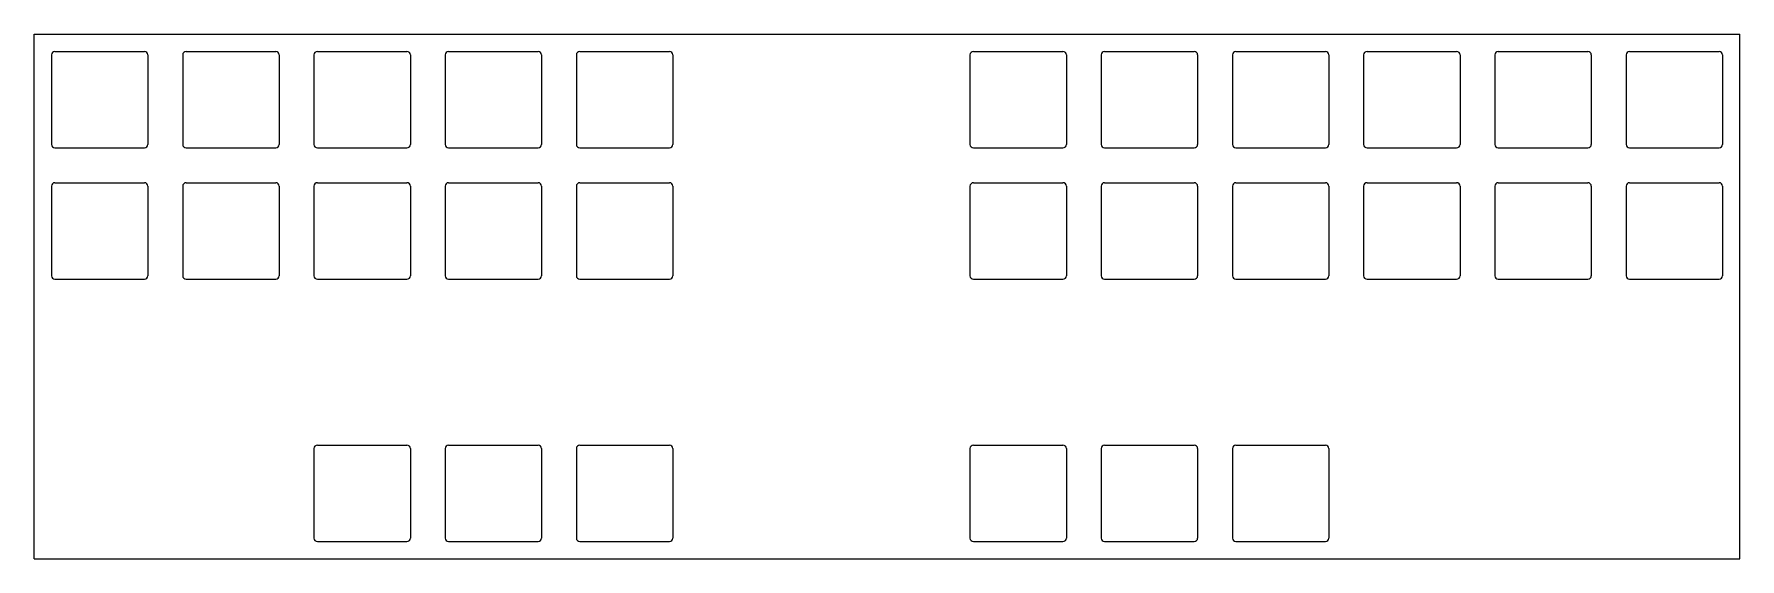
# Model space of a CAD drawing. Header units: millimetres. Extents: x 0 to 248, y -76 to 0.
import ezdxf

# ---------------------------------------------------------------- set-up
doc = ezdxf.new("R2010")
doc.units = ezdxf.units.MM

msp = doc.modelspace()

# ---------------------------------------------------------------- linework, layer by layer
for p, q in [((0, 0), (247.65, 0)), ((0, -76.2), (0, 0)), ((247.65, -76.2), (247.65, 0)), ((2.525, -3.025), (2.525, -16.025)), ((3.025, -2.525), (16.025, -2.525)), ((16.525, -3.025), (16.525, -16.025)), ((21.575, -3.025), (21.575, -16.025)), ((22.075, -2.525), (35.075, -2.525)), ((35.575, -3.025), (35.575, -16.025)), ((40.625, -3.025), (40.625, -16.025)), ((41.125, -2.525), (54.125, -2.525)), ((54.625, -3.025), (54.625, -16.025)), ((59.675, -3.025), (59.675, -16.025)), ((60.175, -2.525), (73.175, -2.525)), ((73.675, -3.025), (73.675, -16.025)), ((78.725, -3.025), (78.725, -16.025)), ((79.225, -2.525), (92.225, -2.525)), ((92.725, -3.025), (92.725, -16.025)), ((135.875, -3.025), (135.875, -16.025)), ((136.375, -2.525), (149.375, -2.525)), ((149.875, -3.025), (149.875, -16.025)), ((154.925, -3.025), (154.925, -16.025)), ((155.425, -2.525), (168.425, -2.525)), ((168.925, -3.025), (168.925, -16.025)), ((173.975, -3.025), (173.975, -16.025)), ((174.475, -2.525), (187.475, -2.525)), ((187.975, -3.025), (187.975, -16.025)), ((193.025, -3.025), (193.025, -16.025)), ((193.525, -2.525), (206.525, -2.525)), ((207.025, -3.025), (207.025, -16.025)), ((212.075, -3.025), (212.075, -16.025)), ((212.575, -2.525), (225.575, -2.525)), ((226.075, -3.025), (226.075, -16.025)), ((231.125, -3.025), (231.125, -16.025)), ((231.625, -2.525), (244.625, -2.525)), ((245.125, -3.025), (245.125, -16.025)), ((3.025, -16.525), (16.025, -16.525)), ((22.075, -16.525), (35.075, -16.525)), ((41.125, -16.525), (54.125, -16.525)), ((60.175, -16.525), (73.175, -16.525)), ((79.225, -16.525), (92.225, -16.525)), ((136.375, -16.525), (149.375, -16.525)), ((155.425, -16.525), (168.425, -16.525)), ((174.475, -16.525), (187.475, -16.525)), ((193.525, -16.525), (206.525, -16.525)), ((212.575, -16.525), (225.575, -16.525)), ((231.625, -16.525), (244.625, -16.525)), ((2.525, -22.075), (2.525, -35.075)), ((3.025, -21.575), (16.025, -21.575)), ((16.525, -22.075), (16.525, -35.075)), ((21.575, -22.075), (21.575, -35.075)), ((22.075, -21.575), (35.075, -21.575)), ((35.575, -22.075), (35.575, -35.075)), ((40.625, -22.075), (40.625, -35.075)), ((41.125, -21.575), (54.125, -21.575)), ((54.625, -22.075), (54.625, -35.075)), ((59.675, -22.075), (59.675, -35.075)), ((60.175, -21.575), (73.175, -21.575)), ((73.675, -22.075), (73.675, -35.075)), ((78.725, -22.075), (78.725, -35.075)), ((79.225, -21.575), (92.225, -21.575)), ((92.725, -22.075), (92.725, -35.075)), ((135.875, -22.075), (135.875, -35.075)), ((136.375, -21.575), (149.375, -21.575)), ((149.875, -22.075), (149.875, -35.075)), ((154.925, -22.075), (154.925, -35.075)), ((155.425, -21.575), (168.425, -21.575)), ((168.925, -22.075), (168.925, -35.075)), ((173.975, -22.075), (173.975, -35.075)), ((174.475, -21.575), (187.475, -21.575)), ((187.975, -22.075), (187.975, -35.075)), ((193.025, -22.075), (193.025, -35.075)), ((193.525, -21.575), (206.525, -21.575)), ((207.025, -22.075), (207.025, -35.075)), ((212.075, -22.075), (212.075, -35.075)), ((212.575, -21.575), (225.575, -21.575)), ((226.075, -22.075), (226.075, -35.075)), ((231.125, -22.075), (231.125, -35.075)), ((231.625, -21.575), (244.625, -21.575)), ((245.125, -22.075), (245.125, -35.075)), ((3.025, -35.575), (16.025, -35.575)), ((22.075, -35.575), (35.075, -35.575)), ((41.125, -35.575), (54.125, -35.575)), ((60.175, -35.575), (73.175, -35.575)), ((79.225, -35.575), (92.225, -35.575)), ((136.375, -35.575), (149.375, -35.575)), ((155.425, -35.575), (168.425, -35.575)), ((174.475, -35.575), (187.475, -35.575)), ((193.525, -35.575), (206.525, -35.575)), ((212.575, -35.575), (225.575, -35.575)), ((231.625, -35.575), (244.625, -35.575)), ((40.625, -60.175), (40.625, -73.175)), ((41.125, -59.675), (54.125, -59.675)), ((54.625, -60.175), (54.625, -73.175)), ((59.675, -60.175), (59.675, -73.175)), ((60.175, -59.675), (73.175, -59.675)), ((73.675, -60.175), (73.675, -73.175)), ((78.725, -60.175), (78.725, -73.175)), ((79.225, -59.675), (92.225, -59.675)), ((92.725, -60.175), (92.725, -73.175)), ((135.875, -60.175), (135.875, -73.175)), ((136.375, -59.675), (149.375, -59.675)), ((149.875, -60.175), (149.875, -73.175)), ((154.925, -60.175), (154.925, -73.175)), ((155.425, -59.675), (168.425, -59.675)), ((168.925, -60.175), (168.925, -73.175)), ((173.975, -60.175), (173.975, -73.175)), ((174.475, -59.675), (187.475, -59.675)), ((187.975, -60.175), (187.975, -73.175)), ((41.125, -73.675), (54.125, -73.675)), ((60.175, -73.675), (73.175, -73.675)), ((79.225, -73.675), (92.225, -73.675)), ((136.375, -73.675), (149.375, -73.675)), ((155.425, -73.675), (168.425, -73.675)), ((174.475, -73.675), (187.475, -73.675)), ((0, -76.2), (247.65, -76.2))]:
    msp.add_line(p, q)
for centre, start, end in [((3.025, -3.025), 90, 180), ((16.025, -3.025), 0, 90), ((22.075, -3.025), 90, 180), ((35.075, -3.025), 0, 90), ((41.125, -3.025), 90, 180), ((54.125, -3.025), 0, 90), ((60.175, -3.025), 90, 180), ((73.175, -3.025), 0, 90), ((79.225, -3.025), 90, 180), ((92.225, -3.025), 0, 90), ((136.375, -3.025), 90, 180), ((149.375, -3.025), 0, 90), ((155.425, -3.025), 90, 180), ((168.425, -3.025), 0, 90), ((174.475, -3.025), 90, 180), ((187.475, -3.025), 0, 90), ((193.525, -3.025), 90, 180), ((206.525, -3.025), 0, 90), ((212.575, -3.025), 90, 180), ((225.575, -3.025), 0, 90), ((231.625, -3.025), 90, 180), ((244.625, -3.025), 0, 90), ((3.025, -16.025), 180, 270), ((16.025, -16.025), 270, 0), ((22.075, -16.025), 180, 270), ((35.075, -16.025), 270, 0), ((41.125, -16.025), 180, 270), ((54.125, -16.025), 270, 0), ((60.175, -16.025), 180, 270), ((73.175, -16.025), 270, 0), ((79.225, -16.025), 180, 270), ((92.225, -16.025), 270, 0), ((136.375, -16.025), 180, 270), ((149.375, -16.025), 270, 0), ((155.425, -16.025), 180, 270), ((168.425, -16.025), 270, 0), ((174.475, -16.025), 180, 270), ((187.475, -16.025), 270, 0), ((193.525, -16.025), 180, 270), ((206.525, -16.025), 270, 0), ((212.575, -16.025), 180, 270), ((225.575, -16.025), 270, 0), ((231.625, -16.025), 180, 270), ((244.625, -16.025), 270, 0), ((3.025, -22.075), 90, 180), ((16.025, -22.075), 0, 90), ((22.075, -22.075), 90, 180), ((35.075, -22.075), 0, 90), ((41.125, -22.075), 90, 180), ((54.125, -22.075), 0, 90), ((60.175, -22.075), 90, 180), ((73.175, -22.075), 0, 90), ((79.225, -22.075), 90, 180), ((92.225, -22.075), 0, 90), ((136.375, -22.075), 90, 180), ((149.375, -22.075), 0, 90), ((155.425, -22.075), 90, 180), ((168.425, -22.075), 0, 90), ((174.475, -22.075), 90, 180), ((187.475, -22.075), 0, 90), ((193.525, -22.075), 90, 180), ((206.525, -22.075), 0, 90), ((212.575, -22.075), 90, 180), ((225.575, -22.075), 0, 90), ((231.625, -22.075), 90, 180), ((244.625, -22.075), 0, 90), ((3.025, -35.075), 180, 270), ((16.025, -35.075), 270, 0), ((22.075, -35.075), 180, 270), ((35.075, -35.075), 270, 0), ((41.125, -35.075), 180, 270), ((54.125, -35.075), 270, 0), ((60.175, -35.075), 180, 270), ((73.175, -35.075), 270, 0), ((79.225, -35.075), 180, 270), ((92.225, -35.075), 270, 0), ((136.375, -35.075), 180, 270), ((149.375, -35.075), 270, 0), ((155.425, -35.075), 180, 270), ((168.425, -35.075), 270, 0), ((174.475, -35.075), 180, 270), ((187.475, -35.075), 270, 0), ((193.525, -35.075), 180, 270), ((206.525, -35.075), 270, 0), ((212.575, -35.075), 180, 270), ((225.575, -35.075), 270, 0), ((231.625, -35.075), 180, 270), ((244.625, -35.075), 270, 0), ((41.125, -60.175), 90, 180), ((54.125, -60.175), 0, 90), ((60.175, -60.175), 90, 180), ((73.175, -60.175), 0, 90), ((79.225, -60.175), 90, 180), ((92.225, -60.175), 0, 90), ((136.375, -60.175), 90, 180), ((149.375, -60.175), 0, 90), ((155.425, -60.175), 90, 180), ((168.425, -60.175), 0, 90), ((174.475, -60.175), 90, 180), ((187.475, -60.175), 0, 90), ((41.125, -73.175), 180, 270), ((54.125, -73.175), 270, 0), ((60.175, -73.175), 180, 270), ((73.175, -73.175), 270, 0), ((79.225, -73.175), 180, 270), ((92.225, -73.175), 270, 0), ((136.375, -73.175), 180, 270), ((149.375, -73.175), 270, 0), ((155.425, -73.175), 180, 270), ((168.425, -73.175), 270, 0), ((174.475, -73.175), 180, 270), ((187.475, -73.175), 270, 0)]:
    msp.add_arc(centre, 0.5, start, end)

doc.saveas('drawing.dxf')
